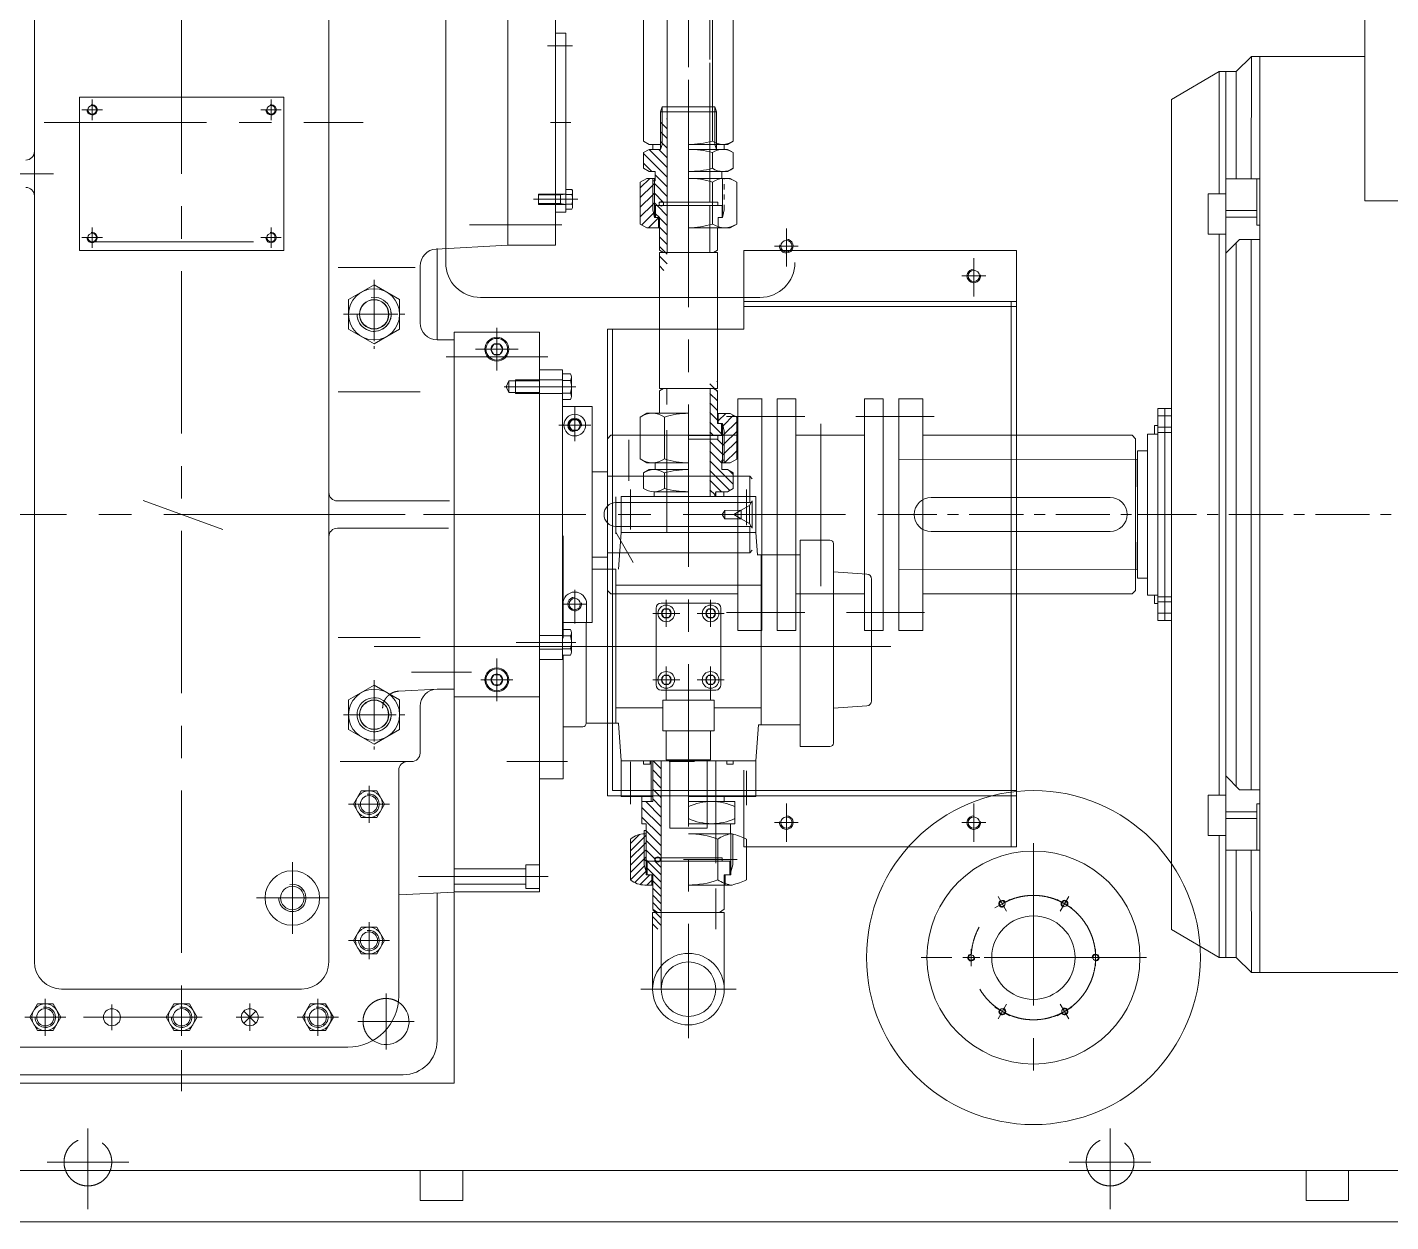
# Model space of a CAD drawing. Header units: millimetres. Extents: x 1925 to 561113, y 7411 to 433459.
# Drawn here: x 470532 to 490860, y 294231 to 312035 of the extents above; entities that cross this region are included whole.
import ezdxf

# ---------------------------------------------------------------- set-up
doc = ezdxf.new("R2010")
doc.units = ezdxf.units.MM
doc.header["$LTSCALE"] = 25.4
for name, pattern in [('ACAD_ISO02W100', [15, 12, -3]), ('CENTER', [50.8, 31.75, -6.35, 6.35, -6.35]), ('EB_DASH', [6, 3, -3]), ('EB_DASHDOT', [39, 30, -3, 3, -3])]:
    doc.linetypes.add(name, pattern=pattern)
for name, color, linetype, lineweight in [('CAXA0', 7, 'Continuous', 5), ('CAXA1', 5, 'CENTER', 5), ('CAXA3', 7, 'Continuous', 5), ('虚线', 6, 'ACAD_ISO02W100', 5)]:
    doc.layers.add(name, color=color, linetype=linetype, lineweight=lineweight)

msp = doc.modelspace()

# ---------------------------------------------------------------- linework, layer by layer
at = {"color": 7, "lineweight": 5}
for p, q in [((470637.84, 313916.01), (470637.84, 298106.11)), ((475028.48, 313916.01), (475028.48, 298106.11)), ((476770.25, 313885.96), (476770.25, 308528.73)), ((479721.83, 312882.82), (479721.83, 310337.3)), ((479721.83, 312882.82), (479721.83, 311428.01)), ((480749.44, 310337.3), (480749.44, 312882.82)), ((481058.05, 312882.82), (481058.05, 310337.3)), ((480072.4, 310664.85), (480072.4, 312798.43)), ((477697.36, 308784.99), (477697.36, 312442.58)), ((478408.33, 312442.58), (478408.33, 310613.79)), ((490472.29, 309445.72), (490472.29, 312493.71)), ((478408.33, 311947.28), (478560.73, 311947.28)), ((478560.73, 311947.28), (478560.73, 310613.79)), ((480072.49, 310664.85), (480072.49, 311503.05)), ((488556.45, 311373.53), (488782.28, 311597.87)), ((488782.28, 311597.87), (488781.78, 309775.92)), ((488782.28, 311597.87), (490473.88, 311597.87)), ((488909.28, 311597.87), (488909.44, 308104.63)), ((487593.09, 310956.16), (488302.45, 311373.71)), ((488302.32, 311373.64), (488556.45, 311373.53)), ((488302.32, 311373.64), (488302.32, 309554.1)), ((488404.05, 311373.64), (488403.11, 308104.63)), ((488556.45, 311373.53), (488556.45, 309775.6)), ((471309.16, 310995.15), (471309.16, 308836.18)), ((474357.25, 310995.15), (471309.16, 310995.15)), ((474357.25, 310995.15), (474357.25, 308709.15)), ((479998.34, 310850.22), (480389.94, 310850.22)), ((487593.09, 310956.16), (487592.46, 309686.16)), ((478408.33, 308784.99), (478408.33, 310614.26)), ((478560.73, 309280.29), (478560.73, 310613.79)), ((479970.77, 310774.02), (480389.94, 310774.02)), ((480072.44, 308678.55), (480072.44, 310672.42)), ((479805.83, 310288.91), (479722.01, 310337.3)), ((479805.83, 310215.25), (479722.01, 310166.86)), ((479805.83, 310288.91), (479970.84, 310288.91)), ((479805.83, 310215.25), (479970.93, 310215.25)), ((479856.54, 310288.91), (479856.54, 310215.25)), ((479970.84, 310288.91), (479970.84, 310215.25)), ((479998.34, 310288.91), (479970.84, 310215.25)), ((480389.94, 310288.91), (480974.23, 310288.91)), ((480389.94, 310288.91), (480923.34, 310288.91)), ((480974.23, 310288.91), (480390.03, 310288.91)), ((480390.03, 310215.25), (480974.23, 310215.25)), ((480809.04, 310288.91), (480809.04, 310215.25)), ((480974.23, 310215.25), (480809.13, 310215.25)), ((480885.33, 310288.91), (480974.23, 310288.91)), ((480923.34, 310288.91), (480923.34, 310214.54)), ((480974.23, 310288.91), (481058.05, 310337.3)), ((480974.23, 310215.25), (481058.05, 310166.86)), ((479722.01, 309933.44), (479722.01, 310166.86)), ((480749.44, 309933.44), (480749.44, 310166.86)), ((481058.05, 309933.44), (481058.05, 310166.86)), ((479805.83, 309885.05), (479722.01, 309933.44)), ((479805.83, 309885.05), (479894.73, 309885.05)), ((479894.73, 309745.35), (479894.73, 309885.05)), ((480389.94, 309885.05), (480974.23, 309885.05)), ((480974.23, 309885.05), (480390.03, 309885.05)), ((480885.33, 309783.45), (480885.33, 309885.05)), ((480885.33, 309885.05), (480974.23, 309885.05)), ((480974.23, 309885.05), (481058.05, 309933.44)), ((479767.52, 309783.45), (479671.21, 309727.85)), ((479671.21, 309102.45), (479671.21, 309727.85)), ((479767.52, 309783.45), (479894.73, 309783.45)), ((479856.63, 309745.35), (479894.73, 309745.35)), ((479882.03, 309199.25), (479882.03, 309783.45)), ((481012.55, 309783.45), (480390.03, 309783.45)), ((480749.44, 309102.45), (480749.44, 309727.85)), ((480885.33, 309783.45), (481012.55, 309783.45)), ((481012.55, 309783.45), (481108.85, 309727.85)), ((481108.85, 309102.45), (481108.85, 309727.85)), ((487591.79, 306353.66), (487592.46, 309686.16)), ((488909.36, 309776.11), (488403.59, 309775.38)), ((488861.61, 309085), (488861.61, 309776.04)), ((479951.88, 309377.05), (479951.88, 309430.39)), ((479951.88, 309430.39), (480390.03, 309430.39)), ((488139.24, 309553.79), (488403.52, 309554.29)), ((488139.24, 308952.99), (488139.24, 309553.79)), ((490472.29, 309445.72), (494663.28, 309445.72)), ((478408.33, 309280.29), (478560.73, 309280.29)), ((479882.03, 309377.05), (480390.03, 309377.05)), ((479882.03, 309199.25), (479958.23, 309199.25)), ((479899.81, 309199.25), (479899.81, 309377.05)), ((479899.81, 309377.05), (480390.03, 309377.05)), ((479945.53, 309046.85), (479945.53, 309199.25)), ((479958.23, 308712.79), (479958.23, 309199.25)), ((488861.61, 309203.28), (488403.42, 309202.84)), ((488861.61, 309304.88), (488403.45, 309304.44)), ((471309.26, 309179.11), (471309.26, 308709.15)), ((479767.52, 309046.85), (479671.21, 309102.45)), ((479767.52, 309046.85), (479958.23, 309046.85)), ((480390.03, 309046.85), (481012.55, 309046.85)), ((481012.55, 309046.85), (480821.83, 309046.85)), ((480821.83, 308712.79), (480821.83, 309046.85)), ((481012.55, 309046.85), (481108.85, 309102.45)), ((488861.61, 309085), (488909.39, 309085)), ((477697.36, 308784.99), (476629.94, 308729.05)), ((477697.36, 308784.99), (478408.33, 308784.99)), ((488139.24, 308952.99), (488403.35, 308952.99)), ((488302.32, 308952.99), (488302.32, 308104.63)), ((488604.25, 308873.68), (488403.27, 308668.24)), ((488556.45, 308824.82), (488556.45, 308104.63)), ((488909.4, 308873.68), (488604.25, 308873.68)), ((488781.53, 308873.68), (488781.31, 308104.63)), ((474357.25, 308709.15), (471309.26, 308709.15)), ((476643.15, 308736.4), (476643.15, 307375.52)), ((480017.52, 308678.55), (479958.23, 308712.79)), ((479958.23, 308678.55), (479958.23, 306649.03)), ((479958.23, 308678.55), (480821.83, 308678.55)), ((480762.54, 308678.55), (480821.83, 308712.79)), ((480821.83, 308678.55), (480821.83, 306649.03)), ((481215, 308709.24), (485278.99, 308709.24)), ((485278.99, 299819.26), (485278.99, 308709.24)), ((475169.87, 308455.03), (476317.44, 308455.03)), ((476389.24, 308475.4), (476389.24, 307629.52)), ((476643.36, 308288.36), (476643.36, 307375.52)), ((477290.95, 308008.03), (481456.54, 308008.03)), ((488302.32, 308104.63), (488302.32, 301439.63)), ((488403.11, 308104.63), (488403.11, 301439.63)), ((488556.45, 308104.63), (488556.45, 301439.63)), ((488781.31, 308104.63), (488781.31, 301439.63)), ((488909.44, 308104.63), (488909.44, 301439.63)), ((481215, 307947.24), (485278.99, 307947.24)), ((481215, 307871.04), (485278.99, 307871.04)), ((485202.79, 299819.26), (485202.79, 307947.24)), ((476643.24, 307375.52), (476897.36, 307375.52)), ((476897.36, 307489.88), (476897.36, 299161.42)), ((476897.36, 307489.88), (476897.36, 306931.19)), ((476897.36, 307489.88), (478167.35, 307489.88)), ((478167.35, 302473.38), (478167.35, 307489.88)), ((476897.36, 306931.19), (476897.36, 305407.11)), ((478167.39, 306931.01), (478510.25, 306931.01)), ((478629.58, 306867.68), (478510.25, 306867.68)), ((478629.58, 306772.36), (478510.25, 306772.36)), ((478510.29, 302612.86), (478510.29, 306931.01)), ((478644.87, 306820.02), (478644.87, 306534.06)), ((475169.87, 306603.44), (476389.24, 306603.44)), ((478629.58, 306581.72), (478510.25, 306581.72)), ((480821.83, 306649.03), (479958.23, 306649.03)), ((479959.29, 306615.05), (479958.99, 306281.11)), ((480018.85, 306649.37), (479959.29, 306615.05)), ((480712.1, 305038.67), (480712.1, 306649.03)), ((480763.29, 306649.03), (480823.12, 306614.41)), ((480822.88, 306614.55), (480822.45, 306127.94)), ((478629.58, 306486.4), (478510.25, 306486.4)), ((478954.56, 306382.21), (478510.25, 306382.21)), ((478954.56, 303161.61), (478954.56, 306382.21)), ((481128.09, 306499.03), (481128.09, 303044.98)), ((481483.69, 306499.03), (481128.09, 306499.03)), ((481483.69, 306499.37), (481483.69, 303044.98)), ((481712.29, 306499.03), (481712.29, 303044.98)), ((481991.69, 306499.03), (481712.29, 306499.03)), ((481991.69, 306499.03), (481991.69, 303044.98)), ((483292.16, 306499.03), (483012.76, 306499.03)), ((483012.76, 306499.03), (483012.76, 303044.98)), ((483292.16, 306499.03), (483292.16, 303044.98)), ((483527.14, 306499.37), (483527.14, 303044.98)), ((483527.14, 306499.03), (483882.74, 306499.03)), ((483882.74, 306499.03), (483882.74, 303044.98)), ((487388.59, 306352.91), (487390.28, 304772.13)), ((487388.59, 306352.91), (487591.79, 306352.91)), ((487490.19, 306352.91), (487490, 304772.13)), ((487591.79, 306353.66), (487591.6, 304772.13)), ((479671.92, 306225.77), (479671.36, 305600.37)), ((479671.92, 306225.77), (479671.36, 305600.37)), ((479768.27, 306281.28), (479671.92, 306225.77)), ((479768.27, 306281.28), (479671.92, 306225.77)), ((480390.79, 306280.73), (479768.27, 306281.28)), ((480390.79, 306280.73), (479768.27, 306281.28)), ((480031.33, 306225.45), (480030.76, 305600.05)), ((480031.33, 306225.45), (480030.76, 305600.05)), ((481013.3, 306280.17), (480822.58, 306280.34)), ((481013.3, 306280.17), (480822.58, 306280.34)), ((480835.28, 306280.33), (480835.15, 306127.93)), ((480835.28, 306280.33), (480835.15, 306127.93)), ((481013.3, 306280.17), (481109.55, 306224.48)), ((481013.3, 306280.17), (481109.55, 306224.48)), ((481109.55, 306224.48), (481108.99, 305599.08)), ((481109.55, 306224.48), (481108.99, 305599.08)), ((487388.71, 306243.18), (487591.78, 306243.18)), ((479233.8, 305952.93), (479183, 305902.13)), ((481128.09, 305952.93), (479233.8, 305952.93)), ((480898.49, 305950.07), (480390.49, 305950.53)), ((480898.49, 305950.07), (480390.49, 305950.53)), ((480898.65, 306127.87), (480822.45, 306127.94)), ((480898.65, 306127.87), (480822.45, 306127.94)), ((480828.64, 305950.13), (480828.59, 305896.79)), ((480828.64, 305950.13), (480828.59, 305896.79)), ((480880.87, 306127.89), (480880.71, 305950.09)), ((480880.87, 306127.89), (480880.71, 305950.09)), ((480898.65, 306127.87), (480898.12, 305543.67)), ((480898.65, 306127.87), (480898.12, 305543.67)), ((483012.76, 305952.93), (481991.69, 305952.93)), ((487006.21, 305953.17), (483882.74, 305953.17)), ((487057.01, 305902.37), (487006.21, 305953.17)), ((487235.52, 305718.03), (487235.52, 305972.03)), ((487235.52, 305972.03), (487389, 305971.9)), ((487337.16, 306098.94), (487337.16, 305971.94)), ((487337.16, 306098.94), (487388.87, 306098.92)), ((487388.89, 306073.52), (487591.76, 306073.41)), ((487388.97, 305997.32), (487591.75, 305997.28)), ((480828.59, 305896.79), (480390.44, 305897.19)), ((480828.59, 305896.79), (480390.44, 305897.19)), ((487057.01, 303642.12), (487057.01, 305902.37)), ((479767.61, 305544.69), (479671.36, 305600.37)), ((479767.61, 305544.69), (479671.36, 305600.37)), ((479767.61, 305544.69), (480390.12, 305544.13)), ((479767.61, 305544.69), (480390.12, 305544.13)), ((479894.82, 305544.57), (479894.73, 305442.97)), ((479894.82, 305544.57), (479894.73, 305442.97)), ((480885.46, 305581.78), (480885.33, 305442.08)), ((480885.46, 305581.78), (480885.33, 305442.08)), ((481012.64, 305543.57), (480885.42, 305543.68)), ((481012.64, 305543.57), (480885.42, 305543.68)), ((480923.56, 305581.75), (480885.46, 305581.78)), ((480923.56, 305581.75), (480885.46, 305581.78)), ((481012.64, 305543.57), (481108.99, 305599.08)), ((481012.64, 305543.57), (481108.99, 305599.08)), ((483527.14, 304772.13), (483527.14, 305597.63)), ((483527.14, 305597.63), (487083.13, 305592.61)), ((487057.73, 305592.66), (487055.99, 304772.18)), ((487083.13, 305592.61), (487083.13, 305719.61)), ((487083.13, 305719.61), (487235.52, 305719.61)), ((487083.13, 305592.61), (487083.13, 303951.65)), ((487235.52, 305718.03), (487235.58, 304772.13)), ((478954.56, 305407.11), (479183, 305407.11)), ((481302.7, 305343.61), (479183, 305343.61)), ((479721.97, 305394.73), (479721.76, 305161.32)), ((479721.97, 305394.73), (479721.76, 305161.32)), ((479805.83, 305443.05), (479721.97, 305394.73)), ((479805.83, 305443.05), (479721.97, 305394.73)), ((479805.83, 305443.05), (480390.03, 305442.53)), ((479805.83, 305443.05), (480390.03, 305442.53)), ((480030.58, 305394.46), (480030.37, 305161.04)), ((480030.58, 305394.46), (480030.37, 305161.04)), ((480974.23, 305442), (480885.33, 305442.08)), ((480974.23, 305442), (480885.33, 305442.08)), ((480974.23, 305442), (481058.01, 305393.54)), ((480974.23, 305442), (481058.01, 305393.54)), ((481058.01, 305393.54), (481057.8, 305160.12)), ((481058.01, 305393.54), (481057.8, 305160.12)), ((481302.7, 305343.61), (481340.8, 305305.51)), ((481302.7, 305343.61), (481302.7, 304949.91)), ((480973.93, 305111.8), (481057.8, 305160.12)), ((480973.93, 305111.8), (481057.8, 305160.12)), ((476827.54, 304975.41), (475155.48, 304975.41)), ((481340.8, 304949.91), (479309.05, 304949.91)), ((479385.16, 304505.27), (479385.16, 305038.67)), ((479385.16, 305038.67), (481394.31, 305038.67)), ((480389.74, 305112.33), (479876.02, 305112.79)), ((480389.74, 305112.33), (479876.02, 305112.79)), ((479877.2, 305112.79), (479877.2, 305038.67)), ((480779.88, 305038.67), (480796.24, 305111.95)), ((480796.24, 305038.67), (480796.24, 305111.96)), ((480973.93, 305111.8), (480796.24, 305111.96)), ((480973.93, 305111.8), (480808.84, 305111.95)), ((480918.6, 305111.85), (480918.6, 305038.67)), ((481394.31, 304505.27), (481394.31, 305038.67)), ((484007.99, 305026.13), (486674.94, 305027.64)), ((483527.14, 304772.13), (483527.14, 303946.63)), ((487057.73, 303951.6), (487055.99, 304772.07)), ((487591.6, 304772.13), (487083.13, 304772.13)), ((487235.52, 303826.23), (487235.58, 304772.13)), ((487388.59, 303191.35), (487390.28, 304772.13)), ((487490.19, 303191.36), (487490, 304772.13)), ((487591.79, 303190.6), (487591.6, 304772.13)), ((475155.48, 304568.93), (476814.02, 304568.93)), ((481341.06, 304594.31), (479309.05, 304594.31)), ((481302.7, 304594.31), (481302.7, 304200.61)), ((484007.99, 304518.13), (486675.05, 304519.65)), ((479385.16, 304505.27), (479345.98, 303956.79)), ((479385.16, 304505.27), (481394.31, 304505.27)), ((481394.53, 304505.27), (481418.29, 304172.64)), ((482499.72, 304391.03), (482053.69, 304391.03)), ((482053.69, 304391.03), (482053.69, 301315.09)), ((482550.52, 304340.23), (482550.52, 301365.89)), ((476897.36, 299145.99), (476897.36, 304137.11)), ((478954.56, 304137.11), (479183, 304137.11)), ((481302.7, 304200.61), (479183, 304200.61)), ((481302.7, 304200.61), (481340.8, 304238.71)), ((482053.69, 304172.64), (481416.58, 304172.64)), ((481473.09, 304172.64), (481473.09, 301636.34)), ((479306.6, 303959.28), (479306.6, 301660.58)), ((483049.28, 303885.34), (482550.52, 303919.05)), ((483527.14, 303946.63), (487083.13, 303951.65)), ((487083.13, 303951.65), (487083.13, 303824.65)), ((479306.6, 303717.91), (481473.09, 303717.91)), ((483120.34, 303809.31), (483120.34, 301995.97)), ((487083.13, 303824.65), (487235.52, 303824.65)), ((487235.52, 303826.23), (487235.52, 303572.23)), ((479233.8, 303591.08), (479183, 303641.88)), ((481128.09, 303591.08), (479233.8, 303591.08)), ((483012.76, 303591.08), (481991.69, 303591.08)), ((487006.21, 303591.32), (483882.74, 303591.32)), ((487057.01, 303642.12), (487006.21, 303591.32)), ((487235.52, 303572.23), (487389, 303572.36)), ((487337.16, 303445.31), (487337.16, 303572.31)), ((487388.97, 303546.94), (487591.75, 303546.98)), ((478516.41, 303161.67), (478516.41, 303438.44)), ((478872.01, 303161.67), (478872.01, 303438.44)), ((479907.25, 303375.01), (479907.25, 302232.01)), ((479983.45, 303451.21), (480796.24, 303451.21)), ((480872.44, 303375.01), (480872.44, 302232.01)), ((487337.16, 303445.31), (487388.87, 303445.34)), ((487388.71, 303301.07), (487591.78, 303301.07)), ((487388.89, 303470.74), (487591.76, 303470.85)), ((478167.39, 302612.86), (478167.39, 303184.36)), ((478954.56, 303161.67), (478510.29, 303161.67)), ((478865.85, 303161.85), (478865.85, 301660.58)), ((478865.85, 303161.85), (478865.85, 301660.58)), ((487388.59, 303191.35), (487591.79, 303191.36)), ((487591.79, 303190.6), (487592.46, 299858.1)), ((475169.87, 302940.98), (476389.24, 302940.98)), ((478510.29, 302968.54), (478167.39, 302968.54)), ((478629.62, 303057.82), (478510.29, 303057.82)), ((478629.62, 302962.5), (478510.29, 302962.5)), ((478644.91, 302724.2), (478644.91, 303010.16)), ((481483.69, 303044.98), (481128.09, 303044.98)), ((481991.69, 303044.98), (481712.29, 303044.98)), ((483292.16, 303044.98), (483012.76, 303044.98)), ((483527.14, 303044.98), (483882.74, 303044.98)), ((478510.29, 302765.34), (478167.39, 302765.34)), ((478629.62, 302771.86), (478510.29, 302771.86)), ((478167.39, 302612.86), (478510.29, 302612.86)), ((478629.62, 302676.54), (478510.29, 302676.54)), ((478522.98, 302676.54), (478522.98, 300835.08)), ((478167.42, 299145.99), (478167.42, 302473.38)), ((476643.24, 302168.7), (476897.36, 302168.7)), ((479983.45, 302155.81), (480796.24, 302155.81)), ((480059.73, 302003.33), (480059.73, 302145.04)), ((480720.13, 302003.33), (480720.13, 302119.36)), ((476389.24, 301914.7), (476389.24, 301216.12)), ((476897.36, 302054.33), (478167.42, 302054.33)), ((479306.6, 301889.11), (480008.93, 301889.11)), ((480770.93, 302003.33), (480008.93, 302003.33)), ((480008.93, 301546.13), (480008.93, 302003.33)), ((480770.93, 301546.13), (480770.93, 302003.33)), ((480770.93, 301889.11), (481473.09, 301889.11)), ((483049.28, 301919.94), (482550.52, 301886.23)), ((478815.05, 301609.78), (478522.98, 301609.78)), ((478865.85, 301660.58), (479345.48, 301660.58)), ((479385.16, 301101.68), (479345.24, 301660.57)), ((480770.93, 301546.13), (480008.93, 301546.13)), ((480059.5, 301114.38), (480059.5, 301546.18)), ((480059.73, 301114.33), (480059.73, 301546.13)), ((480719.9, 301114.38), (480719.9, 301546.18)), ((480720.13, 301114.33), (480720.13, 301546.13)), ((481394.31, 301101.68), (481432.71, 301639.23)), ((482053.69, 301636.34), (481432.71, 301636.34)), ((482053.69, 301315.09), (482499.72, 301315.09)), ((488302.32, 300591.27), (488302.32, 301439.63)), ((488404.05, 298170.62), (488403.11, 301439.63)), ((488556.45, 300719.44), (488556.45, 301439.63)), ((488781.53, 300670.58), (488781.31, 301439.63)), ((488909.28, 297946.39), (488909.44, 301439.63)), ((476230.32, 301089.12), (475197.59, 301089.12)), ((476262.24, 301089.12), (476198.74, 301089.12)), ((479385.16, 301101.71), (481394.31, 301101.71)), ((479385.16, 301101.68), (481394.31, 301101.68)), ((479385.16, 301101.68), (479385.16, 300568.28)), ((479721.72, 301101.68), (479721.72, 301050.88)), ((479818.24, 301101.68), (479818.24, 301050.88)), ((479856.43, 300494.62), (479856.43, 301101.68)), ((479983.34, 301101.68), (479983.34, 297698.12)), ((480719.9, 301114.38), (480059.5, 301114.38)), ((480110.3, 300098.38), (480110.3, 301114.38)), ((480669.1, 300098.38), (480669.1, 301114.38)), ((480961.24, 301101.68), (480961.24, 301050.88)), ((481057.75, 301101.68), (481057.75, 301050.88)), ((481394.31, 301101.68), (481394.31, 300568.28)), ((476071.74, 300962.12), (476071.74, 297596.59)), ((479721.72, 301050.88), (479818.24, 301050.88)), ((481057.75, 301050.88), (480961.24, 301050.88)), ((488604.25, 300670.58), (488403.27, 300876.02)), ((478522.98, 300835.08), (478167.35, 300835.08)), ((479259.2, 300657.45), (485278.99, 300657.45)), ((488909.4, 300670.58), (488604.25, 300670.58)), ((479183, 300581.25), (485278.99, 300581.25)), ((479385.16, 300568.28), (479856.43, 300568.28)), ((479696.92, 300568.28), (479696.92, 300164.42)), ((479696.92, 300494.62), (479856.43, 300494.62)), ((479696.92, 300494.62), (479856.43, 300494.62)), ((480389.74, 300568.28), (481394.31, 300568.28)), ((480389.82, 300494.62), (481082.73, 300494.62)), ((480923.22, 300568.28), (480923.22, 300494.62)), ((481082.73, 300494.62), (481082.73, 300164.42)), ((488139.24, 300591.27), (488403.35, 300591.27)), ((488139.24, 300591.27), (488139.24, 299990.47)), ((488861.61, 300459.26), (488909.39, 300459.26)), ((488861.61, 300459.26), (488861.61, 299768.22)), ((488861.61, 300340.98), (488403.42, 300341.42)), ((479696.92, 300164.42), (479757.37, 300164.42)), ((479729.43, 300062.82), (479757.37, 300062.82)), ((479729.43, 300011.88), (479729.43, 300062.82)), ((479757.37, 299402.42), (479757.37, 300164.42)), ((480669.1, 300098.38), (480110.3, 300098.38)), ((480389.82, 300164.42), (481082.73, 300164.42)), ((481016.2, 300012.02), (481016.2, 300164.42)), ((488861.61, 300239.38), (488403.45, 300239.82)), ((479526.23, 299326.22), (479526.23, 299935.82)), ((479738.95, 300012.02), (479757.37, 300012.02)), ((480389.82, 300012.02), (481040.7, 300012.02)), ((480827.97, 299935.82), (480827.97, 299326.22)), ((481253.25, 299326.22), (481253.25, 299935.82)), ((487593.09, 298588.1), (487592.46, 299858.1)), ((488139.24, 299990.47), (488403.52, 299989.96)), ((488302.32, 298170.62), (488302.32, 299990.16)), ((479888.18, 299655.66), (480389.82, 299655.66)), ((479888.18, 299605.62), (479888.18, 299655.66)), ((481215, 299819.26), (485278.99, 299819.26)), ((488909.36, 299768.15), (488403.59, 299768.88)), ((488556.45, 298170.73), (488556.45, 299768.66)), ((488782.28, 297946.39), (488781.78, 299768.33)), ((476897.36, 299628.53), (476897.36, 299145.93)), ((479757.37, 299605.62), (479729.43, 299633.56)), ((479757.37, 299605.62), (480389.82, 299605.62)), ((479773.88, 299402.42), (479773.88, 299605.62)), ((479738.95, 299250.02), (479856.43, 299250.02)), ((479757.37, 299402.42), (479856.43, 299402.42)), ((479843.73, 299250.02), (479843.73, 299402.42)), ((479856.43, 298892.16), (479856.43, 299402.42)), ((480389.82, 299250.02), (481040.7, 299250.02)), ((480923.22, 298892.28), (480923.22, 299250.02)), ((476897.36, 299145.93), (476074.81, 299102.83)), ((476643.15, 299132.61), (476643.15, 296930.05)), ((476643.36, 299132.62), (476643.36, 297850.59)), ((476897.15, 299132.61), (476897.15, 296295.05)), ((478167.42, 299145.99), (476897.36, 299145.99)), ((479856.28, 297698.12), (479856.28, 298841.36)), ((479856.28, 298841.36), (480923.08, 298841.36)), ((479856.43, 298892.16), (479927.4, 298841.36)), ((480923.22, 298892.28), (480852.08, 298841.36)), ((480923.08, 297698.12), (480923.08, 298841.36)), ((487593.09, 298588.1), (488302.45, 298170.54)), ((488302.32, 298170.62), (488556.45, 298170.73)), ((488556.45, 298170.73), (488782.28, 297946.39)), ((488782.28, 297946.39), (491169.61, 297946.39)), ((472833.25, 297699.71), (471044.24, 297699.71)), ((472833.08, 297699.71), (474622.08, 297699.71)), ((475309.74, 296834.59), (470356.75, 296834.59)), ((476135.15, 296422.05), (469531.17, 296422.05)), ((476897.15, 296295.05), (468769.25, 296295.05)), ((505091.2, 294993.27), (468261.27, 294993.27)), ((476389.26, 294548.77), (476389.26, 294993.27)), ((477024.26, 294548.77), (477024.26, 294993.27)), ((489597.23, 294548.77), (489597.23, 294993.27)), ((490232.23, 294548.77), (490232.23, 294993.27)), ((477024.26, 294548.77), (476389.26, 294548.77)), ((490232.23, 294548.77), (489597.23, 294548.77)), ((505091.2, 294231.27), (468261.27, 294231.27))]:
    msp.add_line(p, q, dxfattribs=at)
for centre, radius in [((479985.26, 309402.84), 33.65), ((477532.35, 307235.88), 177.8), ((477532.35, 302308.33), 177.8), ((485533.23, 298168.29), 1587.5), ((474484.25, 299057.17), 406.4), ((485533.23, 298168.29), 622.3), ((480389.68, 297698.12), 533.4), ((480389.68, 297698.12), 406.34), ((471794.62, 297279.09), 127), ((473849.24, 297279.09), 127)]:
    msp.add_circle(centre, radius, dxfattribs=at)
for centre, radius, start, end in [((480390.03, 311647.74), 1358.83, 270, 285.337174), ((480390.03, 308856.42), 1358.83, 74.662826, 90), ((480903.74, 310559.11), 270.2, 235.174817, 304.825183), ((480903.74, 309945.05), 270.2, 55.174817, 124.825183), ((470510.84, 310182.31), 127, 270, 0), ((480390.03, 311243.88), 1358.83, 270, 285.337174), ((480903.74, 310155.25), 270.2, 235.174817, 304.825183), ((470510.84, 309521.91), 127, 0, 90), ((480390.03, 308594.02), 1189.43, 72.412046, 90), ((480929.14, 309465.24), 318.21, 55.615753, 124.384247), ((480390.03, 310236.28), 1189.43, 270, 287.587954), ((480929.14, 309365.06), 318.21, 235.615753, 304.384247), ((476643.24, 308475.4), 254, 93, 180), ((477290.95, 308528.73), 520.7, 180, 270), ((481456.54, 308528.73), 520.7, 270, 0), ((476643.24, 307629.52), 254, 180, 270), ((478562.94, 306820.02), 81.93, 324.42999, 35.57001), ((478340.07, 306677.04), 304.8, 341.776086, 18.223914), ((478562.94, 306534.06), 81.93, 324.42999, 35.57001), ((479851.39, 305963), 318.21, 55.564318, 124.332813), ((479851.39, 305963), 318.21, 55.564318, 124.332813), ((480389.72, 305091.3), 1189.43, 89.948565, 107.536519), ((480389.72, 305091.3), 1189.43, 89.948565, 107.536519), ((479851.3, 305862.82), 318.21, 235.564318, 304.332813), ((479851.3, 305862.82), 318.21, 235.564318, 304.332813), ((480391.19, 306733.56), 1189.43, 252.360611, 269.948565), ((480391.19, 306733.56), 1189.43, 252.360611, 269.948565), ((479876.08, 305172.79), 270.2, 55.123382, 124.773748), ((479876.08, 305172.79), 270.2, 55.123382, 124.773748), ((480388.81, 304083.7), 1358.83, 89.948565, 105.285739), ((480388.81, 304083.7), 1358.83, 89.948565, 105.285739), ((479876.26, 305382.99), 270.2, 235.123382, 304.773748), ((479876.26, 305382.99), 270.2, 235.123382, 304.773748), ((480390.96, 306471.16), 1358.83, 254.611392, 269.948565), ((480390.96, 306471.16), 1358.83, 254.611392, 269.948565), ((475155.48, 305102.41), 127, 180, 270), ((479309.05, 304772.21), 177.8, 90, 270), ((484007.99, 304772.13), 254, 90, 270), ((486674.99, 304773.64), 254, 270.011647, 90.011647), ((475155.48, 304441.93), 127, 90, 180), ((482499.72, 304340.23), 50.8, 0, 90), ((483044.14, 303809.31), 76.2, 0, 86.133913), ((478694.21, 303438.44), 177.8, 0, 180), ((479983.45, 303375.01), 76.2, 90, 180), ((480796.24, 303375.01), 76.2, 0, 90), ((478562.98, 303010.16), 81.93, 324.42999, 35.57001), ((478340.11, 302867.18), 304.8, 341.776086, 18.223914), ((478562.98, 302724.2), 81.93, 324.42999, 35.57001), ((476643.24, 301914.7), 254, 90, 180), ((479983.45, 302232.01), 76.2, 180, 270), ((480796.24, 302232.01), 76.2, 270, 0), ((483044.14, 301995.97), 76.2, 273.866087, 360), ((478815.05, 301660.58), 50.8, 270, 0), ((478815.05, 301660.58), 50.8, 270, 0), ((482499.72, 301365.89), 50.8, 270, 0), ((476198.74, 300962.12), 127, 90, 180), ((476262.24, 301216.12), 127, 270, 0), ((480736.28, 299668.92), 825.7, 65.191398, 114.808602), ((480736.28, 300990.12), 825.7, 245.191398, 294.808602), ((479738.95, 299676.99), 335.03, 89.999998, 129.415958), ((480389.82, 298714.24), 1297.78, 70.268386, 90), ((481130.45, 299459.22), 564.49, 101.677633, 122.401693), ((480693.84, 298709.97), 1347.46, 65.470754, 75.083088), ((479738.95, 299585.05), 335.03, 230.584042, 270.000002), ((480389.82, 300547.8), 1297.78, 270, 289.731614), ((481130.45, 299802.82), 564.49, 237.598307, 258.322367), ((480693.84, 300552.07), 1347.46, 284.916912, 294.529246), ((471044.24, 298106.11), 406.4, 180, 270), ((474622.08, 298106.11), 406.4, 270, 0), ((475309.74, 297596.59), 762, 270, 0), ((475881.16, 297215.8), 342.9, 235.291811, 57.349293), ((476135.15, 296930.05), 508, 270, 0)]:
    msp.add_arc(centre, radius, start, end, dxfattribs=at)
at = {"layer": 'CAXA0', "color": 7, "linetype": 'Continuous', "lineweight": 5}
for p, q in [((479970.77, 310621.49), (479996.17, 310596.09)), ((480063.52, 310672.42), (480072.44, 310663.5)), ((479970.77, 310477.81), (479996.17, 310452.41)), ((479996.17, 310596.09), (480072.44, 310519.82)), ((479996.17, 310452.41), (480072.44, 310376.14)), ((479803.58, 310213.95), (480072.44, 309945.09)), ((479945.96, 310215.25), (480072.44, 310088.77)), ((479970.77, 310334.13), (479996.17, 310308.73)), ((479996.17, 310308.73), (480072.44, 310232.45)), ((479722.01, 310151.83), (480072.44, 309801.4)), ((479722.01, 310008.15), (479845.11, 309885.05)), ((479894.73, 309835.43), (480072.44, 309657.72)), ((479814.33, 309783.45), (479671.21, 309640.33)), ((479856.63, 309682.07), (479671.21, 309496.65)), ((479882.03, 309707.47), (479856.63, 309682.07)), ((479882.03, 309704.44), (480072.44, 309514.03)), ((479856.63, 309538.39), (479671.21, 309352.97)), ((479856.63, 309394.7), (479671.21, 309209.28)), ((479882.03, 309563.79), (479856.63, 309538.39)), ((479882.03, 309420.1), (479856.63, 309394.7)), ((479882.03, 309560.76), (480012.4, 309430.39)), ((479882.03, 309417.07), (479922.05, 309377.05)), ((479867.99, 309262.38), (479694.58, 309088.96)), ((479945.53, 309196.23), (479796.15, 309046.85)), ((479882.03, 309276.42), (479867.99, 309262.38)), ((479899.81, 309255.61), (479956.17, 309199.25)), ((479922.05, 309377.05), (480072.53, 309226.57)), ((479958.23, 309197.19), (480072.53, 309082.89)), ((480065.74, 309377.05), (480072.53, 309370.26)), ((479945.53, 309052.55), (479939.83, 309046.85)), ((479958.23, 309053.51), (480072.53, 308939.21)), ((479958.23, 308909.82), (480072.53, 308795.52)), ((479958.23, 308766.14), (480072.53, 308651.84)), ((479958.23, 308622.46), (480072.53, 308508.16)), ((479958.23, 308478.77), (480025.15, 308411.85)), ((480813.98, 306760.92), (480823.12, 306751.78)), ((480708.74, 306722.47), (480822.96, 306608.25)), ((480708.74, 306578.79), (480822.81, 306464.72)), ((480708.74, 306435.11), (480822.66, 306321.19)), ((480708.74, 306291.42), (480822.5, 306177.66)), ((480708.74, 306147.74), (480880.73, 305975.75)), ((480948.54, 306280.23), (480835.18, 306167.07)), ((480948.54, 306280.23), (480835.18, 306167.07)), ((481063.31, 306251.23), (480906.08, 306094.29)), ((481063.31, 306251.23), (480906.08, 306094.29)), ((481109.49, 306153.78), (480923.9, 305968.52)), ((481109.49, 306153.78), (480923.9, 305968.52)), ((480708.74, 306004.06), (480762.6, 305950.19)), ((480872.27, 306127.89), (480880.86, 306119.31)), ((480923.9, 305968.52), (480898.48, 305943.15)), ((480923.9, 305968.52), (480898.48, 305943.15)), ((480906.08, 306094.29), (480898.61, 306086.83)), ((480906.08, 306094.29), (480898.61, 306086.83)), ((481109.36, 306010.09), (480923.77, 305824.84)), ((481109.36, 306010.09), (480923.77, 305824.84)), ((480708.74, 305860.37), (480898.24, 305670.88)), ((480815.99, 305896.81), (480898.37, 305814.43)), ((480923.77, 305824.84), (480898.35, 305799.46)), ((480923.77, 305824.84), (480898.35, 305799.46)), ((481109.23, 305866.41), (480923.65, 305681.16)), ((481109.23, 305866.41), (480923.65, 305681.16)), ((480708.74, 305716.69), (480885.42, 305540.01)), ((480708.74, 305573), (481057.86, 305223.89)), ((480923.65, 305681.16), (480898.22, 305655.78)), ((480923.65, 305681.16), (480898.22, 305655.78)), ((481109.1, 305722.73), (480929.7, 305543.64)), ((481109.1, 305722.73), (480929.7, 305543.64)), ((480708.74, 305429.32), (481007.13, 305130.93)), ((480996.05, 305429.38), (481057.98, 305367.45)), ((480708.74, 305285.64), (480882.49, 305111.89)), ((480708.74, 305141.95), (480785.75, 305064.95)), ((479983.34, 300982.11), (479863.77, 301101.68)), ((479983.34, 300838.42), (479856.43, 300965.34)), ((479983.34, 300694.74), (479856.43, 300821.65)), ((479966.12, 300568.28), (479856.43, 300677.97)), ((479983.34, 300263.69), (479752.41, 300494.62)), ((479983.34, 300407.37), (479856.43, 300534.28)), ((479983.34, 300551.06), (479966.12, 300568.28)), ((479983.34, 300120), (479696.92, 300406.42)), ((479983.34, 299976.32), (479696.92, 300262.74)), ((479983.34, 299832.64), (479757.37, 300058.61)), ((479660.37, 300002.67), (479526.23, 299868.53)), ((479729.43, 299963.97), (479526.23, 299760.77)), ((479729.43, 299856.21), (479526.23, 299653.01)), ((479757.37, 299991.91), (479729.43, 299963.97)), ((479757.37, 299884.15), (479729.43, 299856.21)), ((479983.34, 299688.95), (479757.37, 299914.92)), ((479729.43, 299748.44), (479526.23, 299545.24)), ((479729.43, 299640.68), (479526.23, 299437.48)), ((479757.37, 299776.38), (479729.43, 299748.44)), ((479757.37, 299668.62), (479729.43, 299640.68)), ((479888.18, 299640.43), (479757.37, 299771.24)), ((479733.52, 299537.01), (479526.23, 299329.72)), ((479755.75, 299451.48), (479589.48, 299285.21)), ((479779.3, 299605.62), (479757.37, 299627.56)), ((479773.88, 299503.28), (479983.43, 299293.73)), ((479779.3, 299605.62), (479983.43, 299401.5)), ((479887.07, 299605.62), (479983.43, 299509.26)), ((479814.45, 299402.42), (479669.36, 299257.33)), ((479843.73, 299323.93), (479769.82, 299250.02)), ((479856.43, 299312.97), (479983.43, 299185.97)), ((479856.43, 299205.21), (479983.43, 299078.21)), ((479856.43, 299097.45), (479983.43, 298970.45)), ((479856.43, 298989.68), (479983.43, 298862.68)), ((479856.43, 298881.92), (479983.43, 298754.92)), ((479856.43, 298774.16), (479983.43, 298647.16)), ((479856.43, 298666.39), (479933.2, 298589.62))]:
    msp.add_line(p, q, dxfattribs=at)
at = {"layer": 'CAXA0', "color": 7, "lineweight": 5}
for p, q in [((478560.73, 309324.14), (478560.73, 309617.43)), ((478650.25, 309617.43), (478560.73, 309617.43)), ((478560.73, 309546.99), (478154.33, 309546.99)), ((478154.33, 309394.59), (478154.33, 309546.99)), ((478560.73, 309394.59), (478154.33, 309394.59)), ((478484.53, 309394.59), (478484.53, 309546.99)), ((478560.73, 309394.59), (478560.73, 309546.99)), ((478650.25, 309544.11), (478560.73, 309544.11)), ((478650.25, 309397.46), (478560.73, 309397.46)), ((478662.33, 309360.8), (478662.33, 309580.77)), ((478650.25, 309324.14), (478560.73, 309324.14)), ((475703.27, 308196.51), (475322.27, 307976.54)), ((475703.27, 308196.51), (476084.27, 307976.54)), ((475322.27, 307536.6), (475322.27, 307976.54)), ((476084.27, 307536.6), (476084.27, 307976.54)), ((475703.27, 307316.63), (475322.27, 307536.6)), ((475703.27, 307316.63), (476084.27, 307536.6)), ((477444.36, 307235.88), (477488.36, 307312.08)), ((477444.36, 307235.88), (477488.36, 307159.68)), ((477444.36, 307235.88), (477488.36, 307159.68)), ((477576.34, 307312.08), (477488.36, 307312.08)), ((477576.34, 307159.68), (477488.36, 307159.68)), ((477620.34, 307235.88), (477576.34, 307312.08)), ((477620.34, 307235.88), (477576.34, 307159.68)), ((478606.22, 306105.43), (478650.21, 306181.63)), ((478738.2, 306181.63), (478650.21, 306181.63)), ((478782.19, 306105.43), (478738.2, 306181.63)), ((478606.22, 306105.43), (478650.21, 306029.23)), ((478606.22, 306105.43), (478650.21, 306029.23)), ((478738.2, 306029.23), (478650.21, 306029.23)), ((478782.19, 306105.43), (478738.2, 306029.23)), ((479986.32, 303298.81), (480022.98, 303362.31)), ((479986.32, 303298.81), (480022.98, 303235.31)), ((479986.32, 303298.81), (480022.98, 303235.31)), ((480096.31, 303362.31), (480022.98, 303362.31)), ((480132.97, 303298.81), (480096.31, 303362.31)), ((480132.97, 303298.81), (480096.31, 303235.31)), ((480646.72, 303298.81), (480683.38, 303362.31)), ((480646.72, 303298.81), (480683.38, 303235.31)), ((480646.72, 303298.81), (480683.38, 303235.31)), ((480756.71, 303362.31), (480683.38, 303362.31)), ((480793.37, 303298.81), (480756.71, 303362.31)), ((480793.37, 303298.81), (480756.71, 303235.31)), ((480096.31, 303235.31), (480022.98, 303235.31)), ((480756.71, 303235.31), (480683.38, 303235.31)), ((477444.36, 302308.33), (477488.36, 302384.53)), ((477444.36, 302308.33), (477488.36, 302232.13)), ((477444.36, 302308.33), (477488.36, 302232.13)), ((477576.34, 302384.53), (477488.36, 302384.53)), ((477620.34, 302308.33), (477576.34, 302384.53)), ((477620.34, 302308.33), (477576.34, 302232.13)), ((479986.32, 302308.21), (480022.98, 302371.71)), ((479986.32, 302308.21), (480022.98, 302244.71)), ((479986.32, 302308.21), (480022.98, 302244.71)), ((480096.31, 302371.71), (480022.98, 302371.71)), ((480132.97, 302308.21), (480096.31, 302371.71)), ((480132.97, 302308.21), (480096.31, 302244.71)), ((480646.72, 302308.21), (480683.38, 302371.71)), ((480646.72, 302308.21), (480683.38, 302244.71)), ((480646.72, 302308.21), (480683.38, 302244.71)), ((480756.71, 302371.71), (480683.38, 302371.71)), ((480793.37, 302308.21), (480756.71, 302371.71)), ((480793.37, 302308.21), (480756.71, 302244.71)), ((475703.27, 302227.8), (475322.27, 302007.83)), ((475703.27, 302227.8), (476084.27, 302007.83)), ((477576.34, 302232.13), (477488.36, 302232.13)), ((480096.31, 302244.71), (480022.98, 302244.71)), ((480756.71, 302244.71), (480683.38, 302244.71)), ((475322.27, 301567.89), (475322.27, 302007.83)), ((476084.27, 301567.89), (476084.27, 302007.83)), ((475703.27, 301347.92), (475322.27, 301567.89)), ((475703.27, 301347.92), (476084.27, 301567.89)), ((475396.56, 300454.09), (475511.9, 300653.86)), ((475511.9, 300653.86), (475742.58, 300653.86)), ((475742.58, 300653.86), (475857.91, 300454.09)), ((475511.9, 300254.32), (475396.56, 300454.09)), ((475857.91, 300454.09), (475742.58, 300254.32)), ((475511.9, 300254.32), (475742.58, 300254.32)), ((475396.56, 298422.09), (475511.9, 298621.86)), ((475511.9, 298621.86), (475742.58, 298621.86)), ((475742.58, 298621.86), (475857.91, 298422.09)), ((475511.9, 298222.32), (475396.56, 298422.09)), ((475857.91, 298422.09), (475742.58, 298222.32)), ((475511.9, 298222.32), (475742.58, 298222.32)), ((470685.91, 297478.86), (470570.57, 297279.09)), ((470916.59, 297478.86), (470685.91, 297478.86)), ((471031.92, 297279.09), (470916.59, 297478.86)), ((472717.82, 297478.86), (472602.49, 297279.09)), ((472948.5, 297478.86), (472717.82, 297478.86)), ((473063.84, 297279.09), (472948.5, 297478.86)), ((474634.57, 297279.09), (474749.9, 297478.86)), ((474749.9, 297478.86), (474980.58, 297478.86)), ((474980.58, 297478.86), (475095.92, 297279.09)), ((470570.57, 297279.09), (470685.91, 297079.32)), ((470916.59, 297079.32), (471031.92, 297279.09)), ((472602.49, 297279.09), (472717.82, 297079.32)), ((472948.5, 297079.32), (473063.84, 297279.09)), ((474749.9, 297079.32), (474634.57, 297279.09)), ((475095.92, 297279.09), (474980.58, 297079.32)), ((470916.59, 297079.32), (470685.91, 297079.32)), ((472948.5, 297079.32), (472717.82, 297079.32)), ((474749.9, 297079.32), (474980.58, 297079.32))]:
    msp.add_line(p, q, dxfattribs=at)
for centre, radius in [((471499.76, 310804.65), 62.45), ((474166.76, 310804.65), 62.45), ((471499.76, 308899.65), 62.45), ((474166.76, 308899.65), 62.45), ((481850, 308772.74), 84.41), ((484643.99, 308328.24), 84.41), ((475703.27, 307756.57), 381), ((475703.44, 307756.57), 219.63), ((475703.27, 307756.57), 215.9), ((477532.35, 307235.88), 87.99), ((478694.21, 306105.43), 87.99), ((478694.21, 306105.43), 84.41), ((478694.21, 303438.44), 84.41), ((480059.65, 303298.81), 73.32), ((480720.04, 303298.81), 73.32), ((477532.35, 302308.33), 87.99), ((480059.65, 302308.21), 73.32), ((480720.04, 302308.21), 73.32), ((475703.27, 301787.86), 381), ((475703.44, 301787.86), 219.63), ((475703.27, 301787.86), 215.9), ((475627.24, 300454.09), 199.77), ((475627.24, 300454.09), 128.34), ((481850, 300179.64), 84.41), ((484643.99, 300179.64), 84.41), ((474484.25, 299057.17), 175.7), ((485069.68, 298971.18), 41.18), ((485996.78, 298971.18), 41.18), ((475627.24, 298422.09), 199.77), ((475627.24, 298422.09), 128.34), ((484606.13, 298168.29), 41.18), ((486460.33, 298168.29), 41.18), ((470801.25, 297279.09), 199.77), ((470801.25, 297279.09), 128.34), ((472833.16, 297279.09), 199.77), ((472833.25, 297279.09), 128.34), ((474865.24, 297279.09), 199.77), ((474865.24, 297279.09), 128.34), ((485069.68, 297365.4), 41.18), ((485996.78, 297365.4), 41.18)]:
    msp.add_circle(centre, radius, dxfattribs=at)
for centre, radius, start, end in [((478600.65, 309580.77), 61.68, 323.530685, 36.469315), ((478433.73, 309470.79), 228.6, 341.291703, 18.708297), ((478600.65, 309360.8), 61.68, 323.530685, 36.469315), ((477532.35, 307235.88), 161.67, 0, 180), ((477532.35, 307235.88), 161.67, 180, 0), ((478694.21, 306105.43), 161.67, 0, 180), ((478694.21, 306105.43), 161.67, 180, 0), ((480059.65, 303298.81), 124.21, 0, 180), ((480059.65, 303298.81), 124.21, 180, 0), ((480720.04, 303298.81), 124.21, 0, 180), ((480720.04, 303298.81), 124.21, 180, 0), ((477532.35, 302308.33), 161.67, 0, 180), ((477532.35, 302308.33), 161.67, 180, 0), ((480059.65, 302308.21), 124.21, 0, 180), ((480059.65, 302308.21), 124.21, 180, 0), ((480720.04, 302308.21), 124.21, 0, 180), ((480720.04, 302308.21), 124.21, 180, 0)]:
    msp.add_arc(centre, radius, start, end, dxfattribs=at)
at = {"layer": 'CAXA1', "linetype": 'CENTER', "lineweight": 5, "ltscale": 3}
for p, q in [((472833.4, 320011.77), (472833.27, 296176.9)), ((480389.68, 314153.27), (480389.68, 296969.67)), ((480389.89, 308537.6), (480389.89, 313408.02)), ((478286.43, 311756.78), (478661.25, 311756.78)), ((416593.14, 310614.07), (475540.82, 310614.07)), ((478332.13, 310613.79), (478636.93, 310613.79)), ((468843.11, 309852.11), (470920.9, 309852.11)), ((478286.43, 309470.79), (478661.25, 309470.79)), ((477123.49, 309090.02), (478499.79, 309090.02)), ((481850, 308468.65), (481850, 309035.6)), ((471487.05, 308836.02), (474179.44, 308836.02)), ((484643.99, 308024.16), (484643.99, 308591.1)), ((475703.44, 308112.17), (475703.44, 307400.97)), ((475347.84, 307756.57), (476059.04, 307756.57)), ((477532.35, 307553.38), (477532.35, 306918.38)), ((477849.85, 307235.88), (477214.85, 307235.88)), ((476776.7, 307121.6), (478291.16, 307121.6)), ((477153.6, 307121.6), (477968.23, 307121.6)), ((478243.55, 306677.07), (477640.19, 306677.07)), ((478303.73, 306677.07), (477640.19, 306677.07)), ((478711.97, 306677.04), (477821.75, 306677.04)), ((478694.21, 305912.25), (478694.21, 306382.21)), ((480959.04, 306232.29), (482123.57, 306232.29)), ((484051.79, 306232.29), (482887.26, 306232.29)), ((482362.77, 306124.6), (482362.77, 303419.68)), ((479503.25, 305885.66), (479503.25, 305276.06)), ((479526.14, 305144.19), (479526.14, 304551.49)), ((481253.33, 305144.19), (481253.33, 304613.84)), ((472257.8, 304981.42), (473448.87, 304547.9)), ((479309.05, 304483.44), (479309.05, 305037.6)), ((468697.6, 304772.13), (483982.43, 304772.13)), ((474255.32, 304772.11), (476166.74, 304772.11)), ((479568.07, 304055.12), (479306.45, 304508.26)), ((478694.21, 303148.91), (478694.21, 303651.83)), ((480959.04, 303311.73), (482123.57, 303311.73)), ((483909.15, 303311.73), (482744.62, 303311.73)), ((475703.36, 302803.63), (481862.98, 302803.63)), ((475909.74, 302803.51), (483405.05, 302803.51)), ((477570.38, 302803.75), (483404.88, 302803.75)), ((478711.97, 302867.18), (477821.75, 302867.18)), ((477532.35, 301990.83), (477532.35, 302625.83)), ((477153.6, 302422.61), (476259.95, 302422.61)), ((475703.44, 302206.68), (475703.44, 301495.48)), ((478584.55, 301089.23), (477680.1, 301089.23)), ((478418.78, 301089.04), (477827.21, 301089.04)), ((479526.14, 301085.74), (479526.14, 300455.13)), ((480100.18, 301088.98), (480481.18, 301088.98)), ((481253.33, 300949.92), (481253.33, 300442.19)), ((475627.24, 300701.74), (475627.24, 300206.44)), ((475379.59, 300454.09), (475874.89, 300454.09)), ((481850, 299896.17), (481850, 300463.12)), ((484643.99, 299896.17), (484643.99, 300463.12)), ((485533.23, 299871.64), (485533.23, 296432.76)), ((474484.25, 299590.57), (474484.25, 298523.77)), ((480313.62, 299631.02), (481116.9, 299631.02)), ((476365, 299374.53), (477153.6, 299374.53)), ((478300.47, 299374.59), (476739.28, 299374.59)), ((477583.15, 299374.59), (478234.4, 299374.59)), ((473950.86, 299057.17), (475017.65, 299057.17)), ((475627.24, 298669.74), (475627.24, 298174.44)), ((475379.59, 298422.09), (475874.89, 298422.09)), ((487220.02, 298168.29), (483858.28, 298168.29)), ((475881.16, 297634.9), (475881.16, 296796.7)), ((481100.88, 297698.12), (479678.48, 297698.12)), ((470801.25, 297526.74), (470801.25, 297031.44)), ((471794.62, 297469.59), (471794.62, 297088.59)), ((473849.24, 297482.29), (473849.24, 297075.89)), ((474865.24, 297526.74), (474865.24, 297031.44)), ((470553.6, 297279.09), (471048.9, 297279.09)), ((472604.65, 297279.09), (471369.09, 297279.09)), ((471985.12, 297279.09), (471604.12, 297279.09)), ((473646.04, 297279.09), (474052.44, 297279.09)), ((474617.59, 297279.09), (475112.89, 297279.09)), ((475462.06, 297215.8), (476300.25, 297215.8)), ((471436.27, 294416.29), (471436.27, 295618.9)), ((486676.24, 294416.29), (486676.24, 295618.9)), ((472045.87, 295120.27), (470826.67, 295120.27)), ((487285.84, 295120.27), (486066.64, 295120.27))]:
    msp.add_line(p, q, dxfattribs=at)
at = {"layer": 'CAXA1', "linetype": 'EB_DASHDOT', "lineweight": 5}
for p, q in [((471499.76, 310957.05), (471499.76, 310652.25)), ((474166.76, 310957.05), (474166.76, 310652.25)), ((471347.36, 310804.65), (471652.16, 310804.65)), ((474014.36, 310804.65), (474319.15, 310804.65)), ((478738.53, 309470.79), (478078.13, 309470.79)), ((471499.76, 309052.05), (471499.76, 308747.25)), ((474166.76, 309052.05), (474166.76, 308747.25)), ((471347.36, 308899.65), (471652.16, 308899.65)), ((474014.36, 308899.65), (474319.15, 308899.65)), ((481850, 308950.54), (481850, 308594.94)), ((481672.2, 308772.74), (482027.8, 308772.74)), ((484643.99, 308506.04), (484643.99, 308150.44)), ((475703.27, 308272.71), (475703.27, 307240.43)), ((484821.79, 308328.24), (484466.19, 308328.24)), ((475703.44, 308086.77), (475703.44, 307426.37)), ((475246.07, 307756.57), (476160.47, 307756.57)), ((475373.24, 307756.57), (476033.64, 307756.57)), ((477532.35, 307473.75), (477532.35, 306998.01)), ((477770.22, 307235.88), (477294.48, 307235.88)), ((478694.21, 306343.3), (478694.21, 305867.56)), ((478694.21, 305927.63), (478694.21, 306283.23)), ((478932.08, 306105.43), (478456.34, 306105.43)), ((478872.01, 306105.43), (478516.41, 306105.43)), ((478694.21, 303616.24), (478694.21, 303260.64)), ((480059.65, 303499.21), (480059.65, 303098.4)), ((480720.04, 303499.21), (480720.04, 303098.4)), ((478872.01, 303438.44), (478516.41, 303438.44)), ((480260.05, 303298.81), (479859.24, 303298.81)), ((480920.45, 303298.81), (480519.64, 303298.81)), ((477532.35, 302546.2), (477532.35, 302070.46)), ((480059.65, 302508.62), (480059.65, 302107.81)), ((480720.04, 302508.62), (480720.04, 302107.81)), ((475703.27, 302304), (475703.27, 301271.72)), ((477770.22, 302308.33), (477294.48, 302308.33)), ((480260.05, 302308.21), (479859.24, 302308.21)), ((480920.45, 302308.21), (480519.64, 302308.21)), ((475703.44, 301457.66), (475703.44, 302118.05)), ((475246.07, 301787.86), (476160.47, 301787.86)), ((475373.24, 301787.86), (476033.64, 301787.86)), ((475627.24, 300178.12), (475627.24, 300730.06)), ((475627.24, 300682.69), (475627.24, 300225.49)), ((475934.11, 300454.09), (475320.36, 300454.09)), ((475398.64, 300454.09), (475855.84, 300454.09)), ((481850, 300357.44), (481850, 300001.85)), ((484643.99, 300357.44), (484643.99, 300001.85)), ((481672.2, 300179.64), (482027.8, 300179.64)), ((484821.79, 300179.64), (484466.19, 300179.64)), ((474484.25, 299336.57), (474484.25, 298777.77)), ((474204.86, 299057.17), (474763.65, 299057.17)), ((485179.67, 299034.68), (484959.7, 298907.68)), ((485133.18, 298861.2), (485006.18, 299081.17)), ((486106.77, 298907.68), (485886.8, 299034.68)), ((485933.28, 298861.2), (486060.28, 299081.17)), ((475627.24, 298146.12), (475627.24, 298698.06)), ((475627.24, 298650.69), (475627.24, 298193.49)), ((475934.11, 298422.09), (475320.36, 298422.09)), ((475398.64, 298422.09), (475855.84, 298422.09)), ((484606.13, 298295.29), (484606.13, 298041.29)), ((486460.33, 298041.29), (486460.33, 298295.29)), ((484733.13, 298168.29), (484479.13, 298168.29)), ((486333.33, 298168.29), (486587.33, 298168.29)), ((470801.25, 297003.12), (470801.25, 297555.06)), ((470801.25, 297507.69), (470801.25, 297050.49)), ((472833.16, 297003.12), (472833.16, 297555.06)), ((472833.25, 297507.69), (472833.25, 297050.49)), ((474865.24, 297003.12), (474865.24, 297555.06)), ((474865.24, 297507.69), (474865.24, 297050.49)), ((484959.7, 297428.9), (485179.67, 297301.9)), ((485133.18, 297475.39), (485006.18, 297255.42)), ((485886.8, 297301.9), (486106.77, 297428.9)), ((485933.28, 297475.39), (486060.28, 297255.42)), ((470494.37, 297279.09), (471108.12, 297279.09)), ((470572.65, 297279.09), (471029.85, 297279.09)), ((472526.29, 297279.09), (473140.04, 297279.09)), ((472604.65, 297279.09), (473061.84, 297279.09)), ((475172.12, 297279.09), (474558.37, 297279.09)), ((474636.64, 297279.09), (475093.84, 297279.09))]:
    msp.add_line(p, q, dxfattribs=at)
at = {"layer": 'CAXA1', "lineweight": 5}
msp.add_line((483286.31, 304772.13), (512645.86, 304772.13), dxfattribs=at)
at = {"layer": 'CAXA1', "linetype": 'CENTER', "lineweight": 5, "ltscale": 3}
msp.add_circle((485533.23, 298168.29), 927.1, dxfattribs=at)
at = {"layer": 'CAXA3', "color": 7, "linetype": 'Continuous', "lineweight": 5}
for p, q in [((479970.77, 310774.02), (479998.34, 310850.22)), ((479998.34, 310850.22), (479998.34, 310288.91)), ((479970.84, 310774.23), (479970.84, 310215.25)), ((479856.63, 309313.49), (479856.63, 309783.45)), ((479856.63, 309313.49), (479882.03, 309199.25)), ((481215, 307535.76), (481215, 308709.24)), ((479183, 307535.76), (481215, 307535.76)), ((479183, 300581.25), (479183, 307535.76)), ((479259.2, 300657.45), (479259.2, 307535.76)), ((480923.94, 306013.61), (480898.65, 306127.87)), ((480923.94, 306013.61), (480898.65, 306127.87)), ((480923.94, 306013.61), (480923.52, 305538.19)), ((480923.94, 306013.61), (480923.52, 305538.19)), ((479835.51, 300494.62), (479835.51, 301101.68)), ((481215, 299819.26), (481215, 300962.25)), ((479729.43, 299552.78), (479729.43, 300011.88)), ((481050.22, 299552.78), (481050.22, 300011.88)), ((479729.43, 299552.78), (479757.37, 299445.28)), ((481050.22, 299552.78), (481022.28, 299445.28)), ((473759.44, 297189.29), (473939.05, 297368.9)), ((473939.05, 297189.29), (473759.44, 297368.9))]:
    msp.add_line(p, q, dxfattribs=at)
at = {"layer": 'CAXA3', "color": 7, "linetype": 'EB_DASH', "lineweight": 5}
msp.add_line((480923.43, 309313.49), (480923.43, 309783.45), dxfattribs=at)
at = {"layer": 'CAXA3', "color": 7, "lineweight": 5}
for p, q in [((478484.53, 309535.56), (478154.33, 309535.56)), ((478484.53, 309406.02), (478154.33, 309406.02)), ((478560.73, 309546.99), (478484.53, 309535.56)), ((478560.73, 309394.59), (478484.53, 309406.02)), ((478167.35, 306778.67), (477811.75, 306778.67)), ((478167.35, 306575.48), (477811.75, 306575.48))]:
    msp.add_line(p, q, dxfattribs=at)
at = {"layer": 'CAXA3', "color": 7, "linetype": 'Continuous', "lineweight": 5}
for centre, radius in [((485533.23, 298168.29), 2489.2), ((479932.56, 299631.21), 37.5)]:
    msp.add_circle(centre, radius, dxfattribs=at)
at = {"layer": 'CAXA3', "color": 7, "lineweight": 5}
for centre, radius, start, end in [((471499.76, 310804.65), 76.2, 180, 100), ((474166.76, 310804.65), 76.2, 180, 100), ((471499.76, 308899.65), 76.2, 180, 100), ((474166.76, 308899.65), 76.2, 180, 100), ((481850, 308772.74), 101.6, 170, 90), ((484643.99, 308328.24), 101.6, 90, 10), ((475703.44, 307756.57), 254, 180, 100), ((475703.27, 307756.57), 254, 180, 10), ((478694.21, 306105.43), 101.6, 350, 270), ((478694.21, 303438.44), 101.6, 90, 10), ((475703.44, 301787.86), 254, 260, 180), ((475703.27, 301787.86), 254, 180, 10), ((475627.24, 300454.09), 152.4, 180, 100), ((481850, 300179.64), 101.6, 170, 90), ((484643.99, 300179.64), 101.6, 90, 10), ((474484.25, 299057.17), 203.2, 180, 100), ((485069.68, 298971.18), 50.8, 30, 310), ((485996.78, 298971.18), 50.8, 330, 250), ((475627.24, 298422.09), 152.4, 180, 100), ((484606.13, 298168.29), 50.8, 90, 10), ((486460.33, 298168.29), 50.8, 270, 190), ((470801.25, 297279.09), 152.4, 180, 100), ((472833.25, 297279.09), 152.4, 180, 100), ((474865.24, 297279.09), 152.4, 180, 100), ((485069.68, 297365.4), 50.8, 150, 70), ((485996.78, 297365.4), 50.8, 210, 130)]:
    msp.add_arc(centre, radius, start, end, dxfattribs=at)
at = {"layer": '虚线', "color": 7, "lineweight": 5, "ltscale": 5}
for p, q in [((480707.49, 311556.39), (480707.49, 312392.03)), ((480707.49, 310664.85), (480707.49, 311503.05)), ((480389.94, 310850.22), (480781.54, 310850.22)), ((480781.54, 310850.22), (480781.54, 310288.91)), ((480809.11, 310774.02), (480781.54, 310848.57)), ((480389.94, 310774.02), (480809.11, 310774.02)), ((480707.53, 309430.39), (480707.53, 310672.42)), ((480809.04, 310774.22), (480809.04, 310215.25)), ((480781.54, 310288.91), (480809.04, 310215.25)), ((480898.03, 309199.25), (480898.03, 309783.45)), ((480390.03, 309430.39), (480828.18, 309430.39)), ((480828.18, 309377.05), (480828.18, 309430.39)), ((480390.03, 309377.05), (480898.03, 309377.05)), ((480707.53, 308678.55), (480707.53, 309377.05)), ((480834.53, 309046.85), (480834.53, 309199.25)), ((480898.03, 309199.25), (480834.53, 309199.25)), ((480893.23, 309199.25), (480893.23, 309377.05)), ((480923.43, 309313.49), (480898.03, 309199.25)), ((477710.15, 306763.43), (477670.8, 306677.07)), ((477710.15, 306590.72), (477710.15, 306763.43)), ((478167.35, 306763.43), (477710.15, 306763.43)), ((477811.75, 306575.48), (477811.75, 306778.67)), ((478516.39, 306778.53), (478167.35, 306778.53)), ((477670.8, 306677.07), (477710.15, 306590.72)), ((478167.35, 306590.72), (477710.15, 306590.72)), ((478516.39, 306575.33), (478167.27, 306575.33)), ((480066.94, 304505.36), (480066.94, 306649.03)), ((481340.5, 304975.16), (481301.03, 304906.55)), ((481340.5, 304975.16), (481341.09, 304568.76)), ((478522.98, 302930.48), (478522.98, 304771.94)), ((480930.08, 304834.86), (480893.51, 304771.31)), ((480930.26, 304707.86), (480893.51, 304771.31)), ((480930.08, 304834.86), (481177.89, 304835.22)), ((480930.08, 304834.86), (480930.26, 304707.86)), ((481068, 304771.56), (481177.89, 304835.22)), ((481068, 304771.56), (481178.08, 304708.22)), ((481177.89, 304835.22), (481301.03, 304906.55)), ((481177.89, 304835.22), (481178.08, 304708.22)), ((481301.03, 304906.55), (481301.42, 304637.25)), ((480930.26, 304707.86), (481178.08, 304708.22)), ((481178.08, 304708.22), (481301.42, 304637.25)), ((481341.09, 304568.76), (481301.42, 304637.25)), ((478948.22, 303959.28), (479306.6, 303959.28)), ((476642.72, 302168.7), (476071.15, 302138.74)), ((480796.14, 301101.68), (480796.14, 298589.62)), ((481022.28, 299402.42), (481022.28, 300012.02)), ((480891.47, 299655.66), (480389.82, 299655.66)), ((480891.47, 299605.62), (480891.47, 299655.66)), ((477964.15, 299488.89), (476897.36, 299488.89)), ((477964.15, 299196.79), (477964.15, 299552.39)), ((478167.35, 299552.39), (477964.15, 299552.39)), ((477964.15, 299212.92), (477964.15, 299536.26)), ((481022.28, 299605.62), (480389.82, 299605.62)), ((481005.77, 299402.42), (481005.77, 299605.62)), ((477964.15, 299260.29), (476897.36, 299260.29)), ((480923.22, 299250.02), (480923.22, 299402.42)), ((481022.28, 299402.42), (480923.22, 299402.42)), ((480935.92, 299250.02), (480935.92, 299402.42)), ((478167.35, 299196.79), (477964.15, 299196.79)), ((475627.16, 298293.75), (475627.16, 298269.69))]:
    msp.add_line(p, q, dxfattribs=at)
for centre in [(471436.27, 295120.27), (486676.24, 295120.27)]:
    msp.add_circle(centre, 355.6, dxfattribs=at)
for centre, radius, start, end in [((476084.44, 301885.09), 254, 93, 180), ((476084.44, 301885.09), 254, 93, 180), ((475881.16, 297215.8), 342.9, 57.349293, 235.291811)]:
    msp.add_arc(centre, radius, start, end, dxfattribs=at)

doc.saveas('drawing.dxf')
